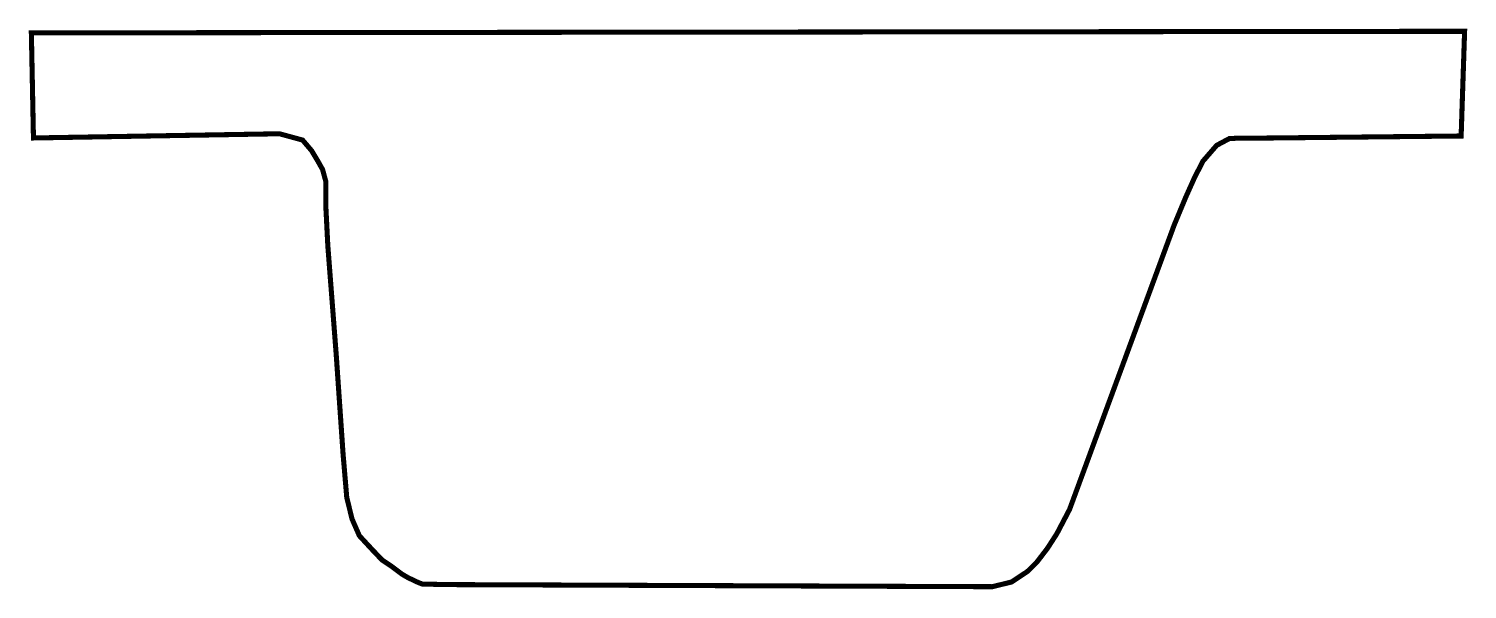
# Model space of a CAD drawing. Extents: x 8.71 to 11.86, y 7.73 to 8.96.
import ezdxf

# ---------------------------------------------------------------- set-up
doc = ezdxf.new("R2010")
doc.units = 0
doc.layers.get('0').update_dxf_attribs({"linetype": 'CONTINUOUS'})

msp = doc.modelspace()

# ---------------------------------------------------------------- linework, layer by layer
at = {"color": 0, "const_width": 0.01111}
msp.add_lwpolyline([(8.71149, 8.95101), (8.7161, 8.72081), (9.25478, 8.73003), (9.30544, 8.71619), (9.32503, 8.69319), (9.33882, 8.67019), (9.34918, 8.65175), (9.35607, 8.62642), (9.35607, 8.57585), (9.36068, 8.48486), (9.37913, 8.24544), (9.39404, 8.02903), (9.40213, 7.93349), (9.41363, 7.88628), (9.42974, 7.84944), (9.45736, 7.81956), (9.47928, 7.7965), (9.49994, 7.78271), (9.523, 7.7654), (9.52815, 7.76226), (9.53678, 7.75738), (9.54943, 7.75136), (9.55865, 7.74701), (9.56788, 7.74354), (9.62543, 7.7424), (10.8157, 7.73779), (10.8582, 7.74815), (10.8927, 7.77115), (10.9135, 7.79189), (10.9365, 7.82183), (10.9572, 7.85406), (10.9849, 7.90701), (11.2139, 8.52974), (11.2392, 8.59076), (11.2588, 8.6345), (11.2772, 8.67019), (11.3071, 8.70469), (11.3347, 8.7194), (11.3567, 8.72054), (11.405, 8.72054), (11.8424, 8.72515), (11.8462, 8.83985), (11.85, 8.95449), (8.71149, 8.95101)], close=True, dxfattribs=at)

doc.saveas('drawing.dxf')
